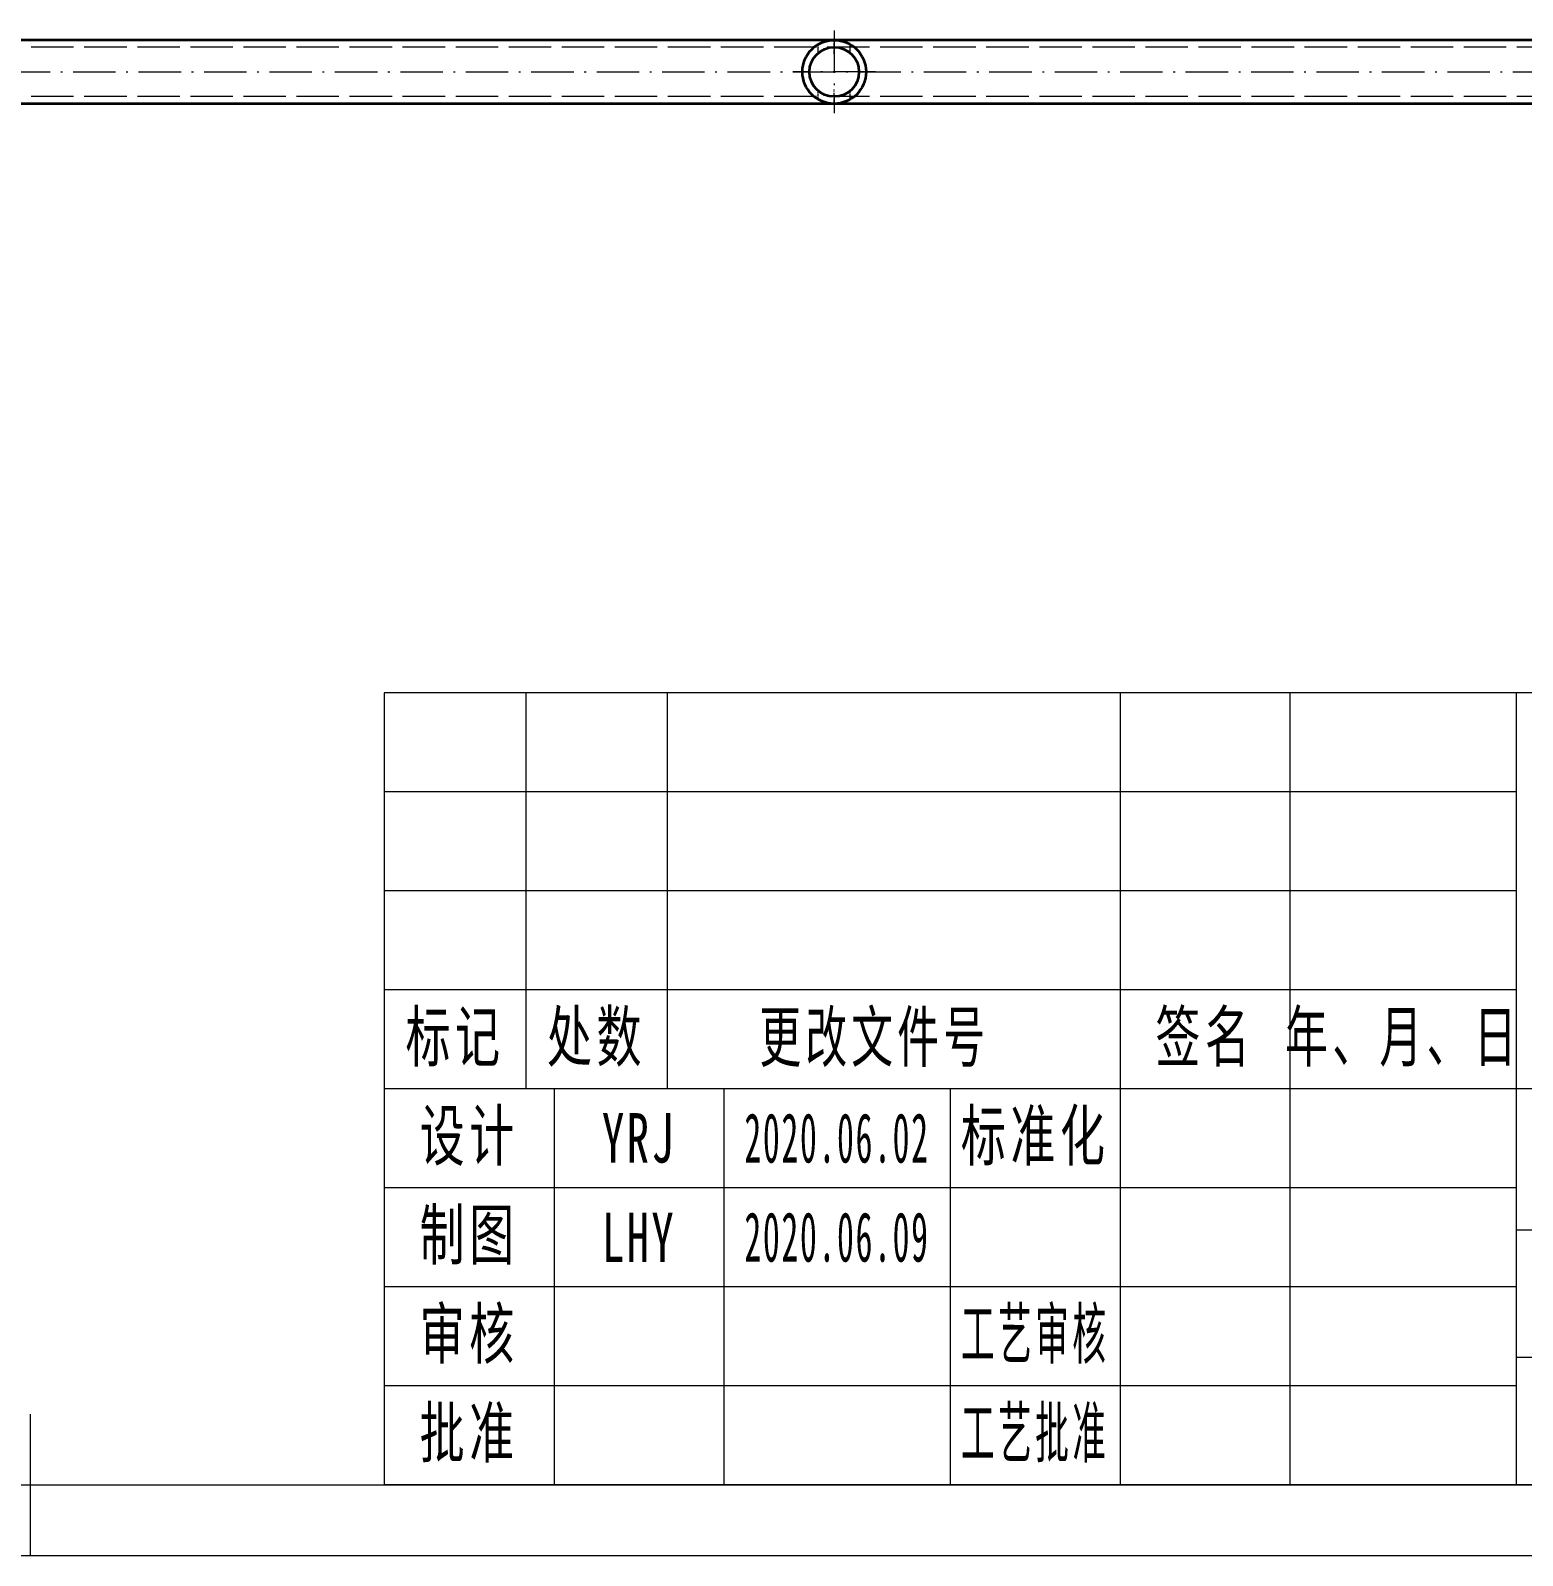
# Model space of a CAD drawing. Header units: millimetres. Extents: x -15766 to 80009, y -9701 to 15159.
# Drawn here: x -13423.3 to -13001.5, y 13253.7 to 13685 of the extents above; entities that cross this region are included whole.
import ezdxf

# ---------------------------------------------------------------- set-up
doc = ezdxf.new("R2010")
doc.units = ezdxf.units.MM
for name, pattern in [('CENTER-HOKUTO_1', [16, 13, -1, 1, -1]), ('DASHDOT', [18.5, 12, -3, 0.5, -3]), ('DASHED', [15, 12, -3]), ('HIDDEN-HOKUTO_1', [2, 1, -1])]:
    doc.linetypes.add(name, pattern=pattern)
for name, color, linetype, lineweight in [('AM_7', 2, 'CENTER-HOKUTO_1', 18), ('AM_HID', 1, 'HIDDEN-HOKUTO_1', 18), ('AM_VIS', 7, 'Continuous', 18), ('CDRAFT0', 7, 'Continuous', 18), ('title_frame', 7, 'Continuous', 18), ('尺寸线层', 3, 'Continuous', 18), ('粗实线层_1', 7, 'Continuous', 15), ('细实线层', 7, 'Continuous', 18)]:
    doc.layers.add(name, color=color, linetype=linetype, lineweight=lineweight)
doc.styles.add('UserTxtStyle1', font='', dxfattribs={"width": 0.618357})
doc.styles.add('UserTxtStyle2', font='', dxfattribs={"width": 0.634692})
doc.styles.add('标准', font='', dxfattribs={"width": 0.667})
doc.styles.get('UserTxtStyle1').set_extended_font_data('宋体')
doc.styles.get('UserTxtStyle2').set_extended_font_data('宋体')
doc.styles.get('标准').set_extended_font_data('宋体')

# ---------------------------------------------------------------- blocks, each defined once
blk = doc.blocks.new('*X589')
at = {"layer": 'CDRAFT0'}
blk.add_line((0, 0), (420, 0), dxfattribs=at)
at = {"layer": '粗实线层_1'}
for p, q in [((210, 0), (210, 10)), ((25, 5), (415, 5))]:
    blk.add_line(p, q, dxfattribs=at)

msp = doc.modelspace()

# ---------------------------------------------------------------- linework, layer by layer
at = {"layer": 'AM_7', "linetype": 'DASHDOT', "lineweight": 13}
for p, q in [((-13196.10482, 13685.01347), (-13196.10482, 13661.61345)), ((-14003.2501, 13673.31346), (-12716.032, 13673.31346)), ((-13184.40463, 13673.31346), (-13207.80502, 13673.31346))]:
    msp.add_line(p, q, dxfattribs=at)
at = {"layer": 'AM_7', "linetype": 'DASHDOT', "lineweight": 13, "ltscale": 0.101268}
for p, q in [((-13196.10482, 13678.33787), (-13196.10482, 13682.38859)), ((-13196.10482, 13664.23832), (-13196.10482, 13668.28904))]:
    msp.add_line(p, q, dxfattribs=at)
at = {"layer": 'AM_HID', "linetype": 'DASHED', "lineweight": 13}
for p, q in [((-12736.10482, 13680.31346), (-13986.10482, 13680.31346)), ((-12736.10482, 13666.31346), (-13986.10482, 13666.31346))]:
    msp.add_line(p, q, dxfattribs=at)
at = {"layer": 'AM_HID', "linetype": 'DASHED', "lineweight": 13, "ltscale": 0.060814}
for p, q in [((-13200.60482, 13678.6754), (-13200.60482, 13681.10795)), ((-13191.60482, 13678.6754), (-13191.60482, 13681.10795)), ((-13200.60482, 13665.51896), (-13200.60482, 13667.95152)), ((-13191.60482, 13665.51896), (-13191.60482, 13667.95152))]:
    msp.add_line(p, q, dxfattribs=at)
at = {"layer": 'AM_HID', "linetype": 'DASHED', "lineweight": 13, "ltscale": 0.002527}
msp.add_line((-13196.05404, 13682.31346), (-13196.15512, 13682.31346), dxfattribs=at)
at = {"layer": 'AM_VIS', "lineweight": 35}
for p, q in [((-13196.15512, 13682.31346), (-13596.05404, 13682.31346)), ((-12736.10482, 13682.31346), (-13196.05404, 13682.31346)), ((-12736.10482, 13664.31346), (-13986.10482, 13664.31346))]:
    msp.add_line(p, q, dxfattribs=at)
for radius in [9, 7]:
    msp.add_circle((-13196.10482, 13673.31346), radius, dxfattribs=at)
at = {"layer": '粗实线层_1'}
for p, q in [((-12603.30415, 13497.73384), (-13323.30415, 13497.73384)), ((-13323.30415, 13497.73384), (-13323.30415, 13273.73384)), ((-13003.30415, 13497.73384), (-13003.30415, 13273.73384)), ((-12803.30415, 13385.73384), (-13323.30415, 13385.73384)), ((-13163.30415, 13385.73384), (-13163.30415, 13273.73384)), ((-13003.30415, 13357.73384), (-13323.30415, 13357.73384)), ((-13003.30415, 13329.73384), (-13323.30415, 13329.73384)), ((-12803.30415, 13309.73384), (-13003.30415, 13309.73384)), ((-13003.30415, 13301.73384), (-13323.30415, 13301.73384)), ((-12603.30415, 13273.73384), (-13323.30415, 13273.73384))]:
    msp.add_line(p, q, dxfattribs=at)
at = {"layer": '细实线层'}
for p, q in [((-13283.30415, 13497.73384), (-13283.30415, 13385.73384)), ((-13243.30415, 13497.73384), (-13243.30415, 13385.73384)), ((-13115.30415, 13497.73384), (-13115.30415, 13273.73384)), ((-13067.30415, 13497.73384), (-13067.30415, 13273.73384)), ((-13003.30415, 13469.73384), (-13323.30415, 13469.73384)), ((-13003.30415, 13441.73384), (-13323.30415, 13441.73384)), ((-13003.30415, 13413.73384), (-13323.30415, 13413.73384)), ((-13275.30415, 13385.73384), (-13275.30415, 13273.73384)), ((-13227.30415, 13385.73384), (-13227.30415, 13273.73384)), ((-12803.30415, 13345.73384), (-13003.30415, 13345.73384))]:
    msp.add_line(p, q, dxfattribs=at)

# ---------------------------------------------------------------- block references
at = {"layer": 'title_frame', "xscale": 4, "yscale": 4, "zscale": 4}
msp.add_blockref('*X589', (-14263.30415, 13253.73384), dxfattribs=at)

# ---------------------------------------------------------------- texts
at = {"layer": '尺寸线层', "char_height": 14, "attachment_point": 5, "line_spacing_factor": 1.15057}
for s, insert, width, style in [('\\T1.1;标记', (-13303.30415, 13399.73384), 72, '标准'), ('\\T1.1;处数', (-13263.30415, 13399.73384), 72, '标准'), ('\\T1.1;更改文件号', (-13184.77048, 13399.63787), 120, 'UserTxtStyle1'), ('\\T1.1;签名', (-13091.30415, 13399.73384), 88, '标准'), ('\\T1.1;年、月、日', (-13035.30415, 13399.73384), 120, 'UserTxtStyle2'), ('\\T1.1;设计', (-13299.30415, 13371.73384), 88, '标准'), ('{\\T1.1;YRJ}', (-13251.30415, 13371.73384), 88, '标准'), ('{\\W0.5;\\T1.1;2020.06.02}', (-13195.30415, 13371.73384), 64, '标准'), ('\\T1.1;标准化', (-13139.30415, 13371.73384), 88, '标准'), ('\\T1.1;制图', (-13299.30415, 13343.73384), 88, '标准'), ('{\\T1.1;LHY}', (-13251.30415, 13343.73384), 88, '标准'), ('{\\W0.5;\\T1.1;2020.06.09}', (-13195.30415, 13343.73384), 64, '标准'), ('\\T1.1;审核', (-13299.30415, 13315.73384), 88, '标准'), ('{\\W0.5;\\T1.1;工艺审核}', (-13139.30415, 13315.73384), 88, '标准'), ('{\\T1.1;批准}', (-13299.30415, 13287.73384), 88, '标准'), ('{\\W0.5;\\T1.1;工艺批准}', (-13139.30415, 13287.73384), 88, '标准')]:
    msp.add_mtext(s, dxfattribs=dict(at, insert=insert, width=width, style=style))

doc.saveas('drawing.dxf')
